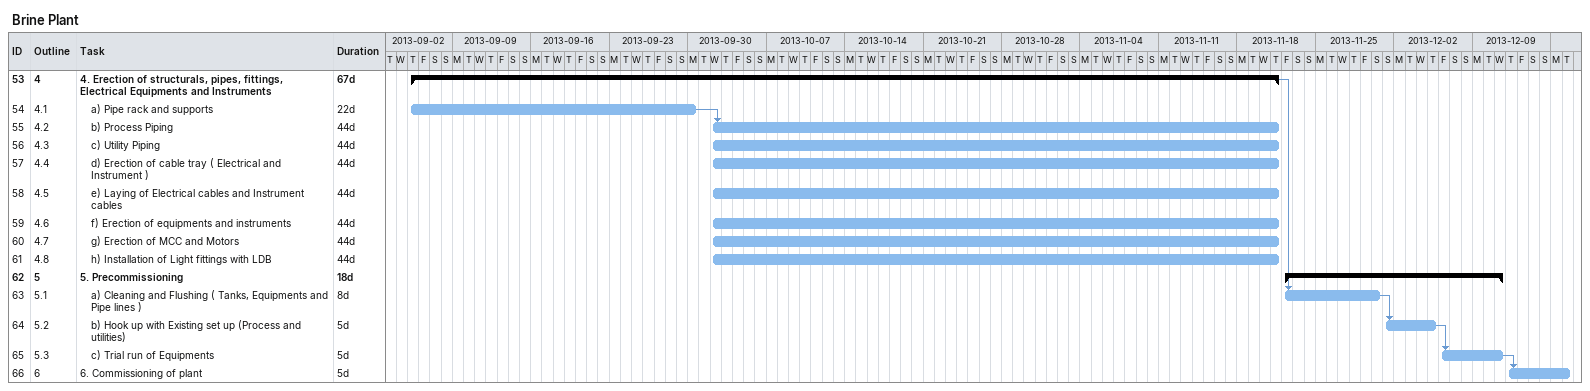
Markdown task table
Brine Plant

| ID | WBS | Task | Duration | Start | Finish | Predecessors |
|---|---|---|---|---|---|---|
| 53 | 4 | **4. Erection of structurals, pipes, fittings, Electrical Equipments and Instruments** | 67d | 2013-09-05 | 2013-11-21 |  |
| 54 | 4.1 | a) Pipe rack and supports | 22d | 2013-09-05 | 2013-09-30 |  |
| 55 | 4.2 | b) Process Piping | 44d | 2013-10-02 | 2013-11-21 | 54 |
| 56 | 4.3 | c) Utility Piping | 44d | 2013-10-02 | 2013-11-21 |  |
| 57 | 4.4 | d) Erection of cable tray ( Electrical and Instrument ) | 44d | 2013-10-02 | 2013-11-21 |  |
| 58 | 4.5 | e) Laying of Electrical cables and Instrument cables | 44d | 2013-10-02 | 2013-11-21 |  |
| 59 | 4.6 | f) Erection of equipments and instruments | 44d | 2013-10-02 | 2013-11-21 |  |
| 60 | 4.7 | g) Erection of MCC and Motors | 44d | 2013-10-02 | 2013-11-21 |  |
| 61 | 4.8 | h) Installation of Light fittings with LDB | 44d | 2013-10-02 | 2013-11-21 |  |
| 62 | 5 | **5. Precommissioning** | 18d | 2013-11-22 | 2013-12-11 |  |
| 63 | 5.1 | a) Cleaning and Flushing ( Tanks, Equipments and Pipe lines ) | 8d | 2013-11-22 | 2013-11-30 | 53 |
| 64 | 5.2 | b) Hook up with Existing set up (Process and utilities) | 5d | 2013-12-01 | 2013-12-05 | 63 |
| 65 | 5.3 | c) Trial run of Equipments | 5d | 2013-12-06 | 2013-12-11 | 64 |
| 66 | 6 | 6. Commissioning of plant | 5d | 2013-12-12 | 2013-12-17 | 65 |
